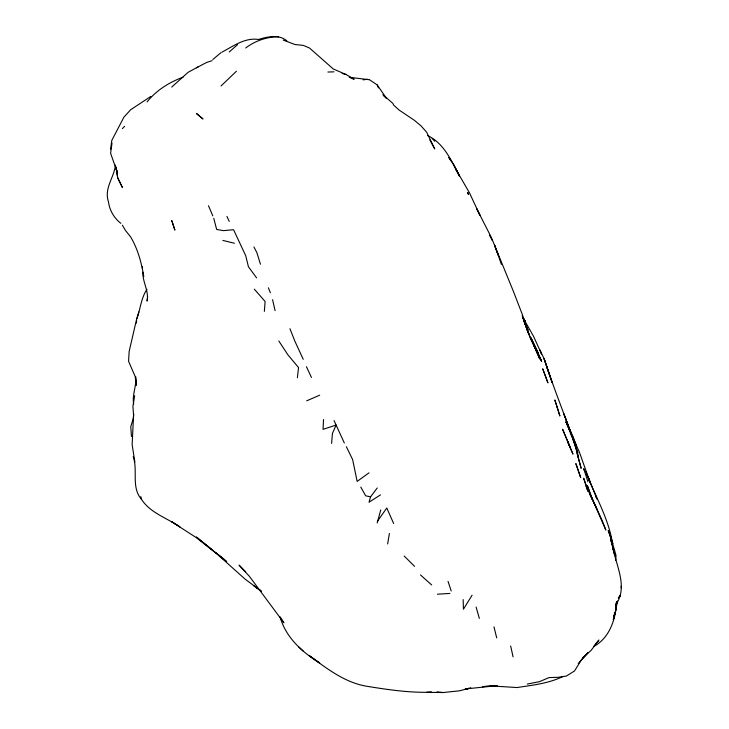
<?xml version="1.0" encoding="UTF-8"?>
<svg xmlns="http://www.w3.org/2000/svg" width="729" height="729" viewBox="0 0 729 729"><rect width="100%" height="100%" fill="white"/><g stroke="black" fill="none" stroke-linecap="round" stroke-linejoin="round"><path stroke-width="1.09" d="M615.64 559.681L615.713 554.641M615.65 560.446L615.759 554.787M323.548 419.576L323.038 429.363L336.115 425.053L344.334 443.013M377.221 522.948L380.748 509.945M264.363 311.374L265.101 301.451L254.312 289.158M331.595 443.405L332.442 433.427L336.115 425.053L334.046 420.615M133.735 414.127L133.243 418.583L130.783 426.656L131.439 436.534M297.377 377.74L298.553 367.571L287.855 354.759L278.815 340.999M136.396 323.111L136.669 320.897M136.943 318.682C140.387 308.95 141.098 297.997 146.966 289.285M112.02 143.048L110.617 153.345L117.241 172.044L116.221 169.101L117.688 177.739L122.39 187.481L117.688 177.739L116.148 166.905M110.58 149.217L111.792 140.433L123.875 117.223L130.619 109.76L150.766 96.483M147.677 296.639L147.058 301.113C149.144 291.026 142.556 282.251 142.829 272.254M115.446 165.082C114.07 177.903 103.791 188.164 108.503 202.033C109.605 210.517 114.152 218.108 120.85 223.375M387.646 543.934L389.386 533.437M134.665 395.747L132.915 406.244L133.571 415.357L132.131 444.672L134.874 462.068M613.481 618.73L614.492 613.381M615.713 606.965L616.606 601.58L615.604 610.638L613.28 619.796L615.577 611.631L616.524 602.692L615.604 610.638L617.545 601.033L616.379 603.849M377.221 487.983L370.596 496.823L369.002 502.245L380.483 494.882M138.838 311.966L136.733 318.619L129.151 351.469L128.577 361.292L135.157 376.474L136.314 385.304L135.621 376.638M613.526 617.581L615.577 611.631C613.098 625.719 606.865 639.369 593.752 646.495M616.57 603.676C627.815 585.87 615.914 565.194 612.697 546.887L614.866 555.124M196.52 113.405L202.999 118.991L196.374 113.542M472.082 595.229L463.425 609.216L463.17 599.575M582.726 657.695L590.946 650.578L598.928 639.989M377.321 521.417L386.78 508.013L393.66 523.531M593.725 646.477L598.618 640.436M618.374 597.999L620.452 595.465L618.329 597.862M578.261 663.49L587.993 652.665L581.45 659.836L574.507 670.972L566.278 676.102L558.059 677.305L548.992 677.596L539.551 681.642L527.313 684.066M122.39 128.641L124.595 126.299M147.058 101.887C156.443 90.287 169.183 82.304 183.07 77.174M221.033 85.976L236.415 71.232M171.716 87.07L188.155 72.289L198.133 66.886M229.252 51.959L237.481 44.733M212.813 59.514L221.033 52.616M369.002 472.839L357.146 481.413L352.69 459.853M245.7 47.977C255.05 40.851 266.796 36.778 278.578 36.833M221.944 52.16C233.371 46.146 244.935 37.37 258.531 39.475C267.689 36.641 278.606 34.081 286.798 40.751M196.374 67.788L206.772 62.384L212.075 60.698M306.699 400.832L319.676 395.182M563.262 676.348C548.791 683.501 532.708 685.132 517.016 687.547L492.303 685.989L482.443 686.636L497.169 685.652L465.22 688.978L468.984 688.358L459.416 690.837L442.977 692.55L436.817 692.204M467.644 688.823L470.724 687.757M363.088 79.853L367.553 79.27M437.418 594.199L449.875 593.433M327.895 72.043L334.01 71.834M437.017 692.204L442.676 692.504L426.62 692.377L431.705 692.195C409.862 692.969 388.174 689.725 366.678 686.244C344.744 682.617 326.729 668.429 309.278 655.626L319.676 662.98C302.152 652.173 285.613 637.274 280.045 616.734M369.002 79.689L349.182 77.256M370.596 496.823L365.694 495.838L360.782 487.081M222.864 240.415L234.392 243.249M352.134 78.541L354.157 79.188L345.92 74.449L342.165 73.492M350.731 78.039L352.563 78.586M283.18 40.049L295.017 44.542L303.237 45.371L309.497 48.014L333.253 68.963L345.92 74.449M427.476 135.457C444.125 143.358 451.369 160.726 459.416 176.035L453.42 164.253L448.782 157.437L451.196 160.954M369.539 79.789L377.175 84.874L378.387 87.799M224.65 559.899L196.374 537.027L212.813 550.359M221.634 557.658L196.374 537.692L171.716 521.754L179.935 526.939C167.059 517.964 150.302 513.088 141.435 499.247C130.938 487.1 138.145 470.588 133.188 456.527M223.329 558.888L226.719 561.339M260.308 590.426L253.92 585.779L261.41 591.21M224.505 559.817L219.092 555.826L244.853 578.917L260.955 590.973M215.347 552.382L223.776 559.125M382.843 94.706L392.849 103.372L393.66 105.104L399.21 110.125L414.418 120.331L421.107 125.953L426.656 132.241L434.757 148.962L429.782 139.932M420.478 574.926L431.668 584.959M245.7 571.882L239.057 565.103L249.373 576.311L283.9 622.812L280.574 617.554M298.926 647.124L303.237 651.143M383.454 95.49L386.561 98.442L377.221 84.956M404.194 556.036L414.573 566.351M432.179 138.546L434.757 141.244M256.608 277.877L248.434 266.778L245.719 255.715L233.562 229.717L223.356 230.637L216.65 229.444L213.761 218.281M523.285 318.327L525.181 321.106L522.903 317.598L533.537 336.315L541.62 354.148L539.788 349.565M122.39 225.179L125.342 230.273L130.619 236.898C137.909 249.127 141.453 262.695 143.795 276.573M457.174 171.579L455.507 168.663L469.512 192.93L479.974 215.365L476.702 208.731L491.282 237.308L513.271 291.053L522.265 314.336L528.771 333.709L527.295 330.419L539.752 359.042L534.284 346.393M253.92 246.976L256.89 252.671L260.463 264.226M489.441 235.075L492.303 240.57M566.624 423.513L569.495 429.454L566.743 423.321M574.507 441.255L579.418 452.199L590.399 483.199L588.011 476.976C596.659 498.964 608.852 519.695 612.488 543.406L609.307 532.079L615.604 553.912M453.42 164.253L459.416 176.035M535.651 347.861L541.62 361.447L534.239 345.4L540.936 359.725M586.052 486.334L587.939 491.273L583.674 478.215C589.36 496.112 599.63 512.259 605.817 530.065L593.196 501.188M540.481 351.287L544.098 358.686L552.126 382.525L544.098 358.686L549.201 373.986M566.278 422.127L572.101 437.436M346.366 446.713L352.563 459.443M525.162 324.059L528.042 329.991L522.866 317.862M538.102 352.663L530.994 337.782L535.168 346.895M596.887 508.56L589.706 493.715L592.75 500.212L587.364 485.578L590.627 495.1M226.901 216.376L229.252 221.379M566.278 422.601L565.986 421.982L573.158 436.826L576.01 444.672M306.435 366.705L311.456 377.458M565.977 421.644L566.278 422.301M533.4 344.37L537.565 352.964L530.329 338.165L522.155 315.666M566.725 423.585L571.572 434.356L563.79 413.762L571.545 434.347L569.905 430.438M208.494 205.751L212.813 215.866M587.027 474.925L590.581 483.3L585.642 471.308M590.946 495.875L592.823 500.304M303.237 359.324L294.789 340.999L289.96 328.715M595.62 495.702L596.969 499.019L588.011 476.903M523.887 320.997L527.422 330.346L524.661 322.455M268.39 287.791L270.359 292.748M172.336 222.126L171.716 220.532L174.896 230.136L172.655 223.129M498.098 254.776L494.508 244.944L498.08 255.032M572.484 438.484L577.833 453.11C568.319 424.023 556.491 395.701 546.768 366.641M525.181 323.995L528.589 333.609M497.406 252.763L501.388 264.381M448.034 581.341L451.196 591M587.911 481.76L583.719 468.701L584.166 470.105M476.119 607.057L479.345 618.402M614.656 554.149L610.492 538.667L614.656 554.149L612.998 546.714L613.709 552.117M493.97 626.849L496.713 637.921M272.573 299.701L275.097 310.645M140.834 496.595L141.435 499.247M510.664 645.985L513.061 656.856M621.099 586.344L621.381 588.285M133.689 404.076C131.876 394.826 136.87 385.878 135.558 376.683M142.319 266.677L142.519 268.91M570.397 447.907L562.569 429.162L572.976 454.158L567.618 441.574L570.397 447.907M468.474 194.488L467.644 192.474L468.474 194.488M547.88 382.716L542.777 368.947L547.88 382.716M608.679 531.723L608.241 530.475L612.825 543.606L608.679 531.723M580.667 477.577L575.91 463.717L580.667 477.577M557.156 407.055L554.815 399.957L559.89 416.013L557.156 407.055M575.318 445.073L572.784 437.045L578.398 457.283L575.318 445.073M579.382 461.712L577.177 453.493L581.131 468.355L579.382 461.712"/></g></svg>
